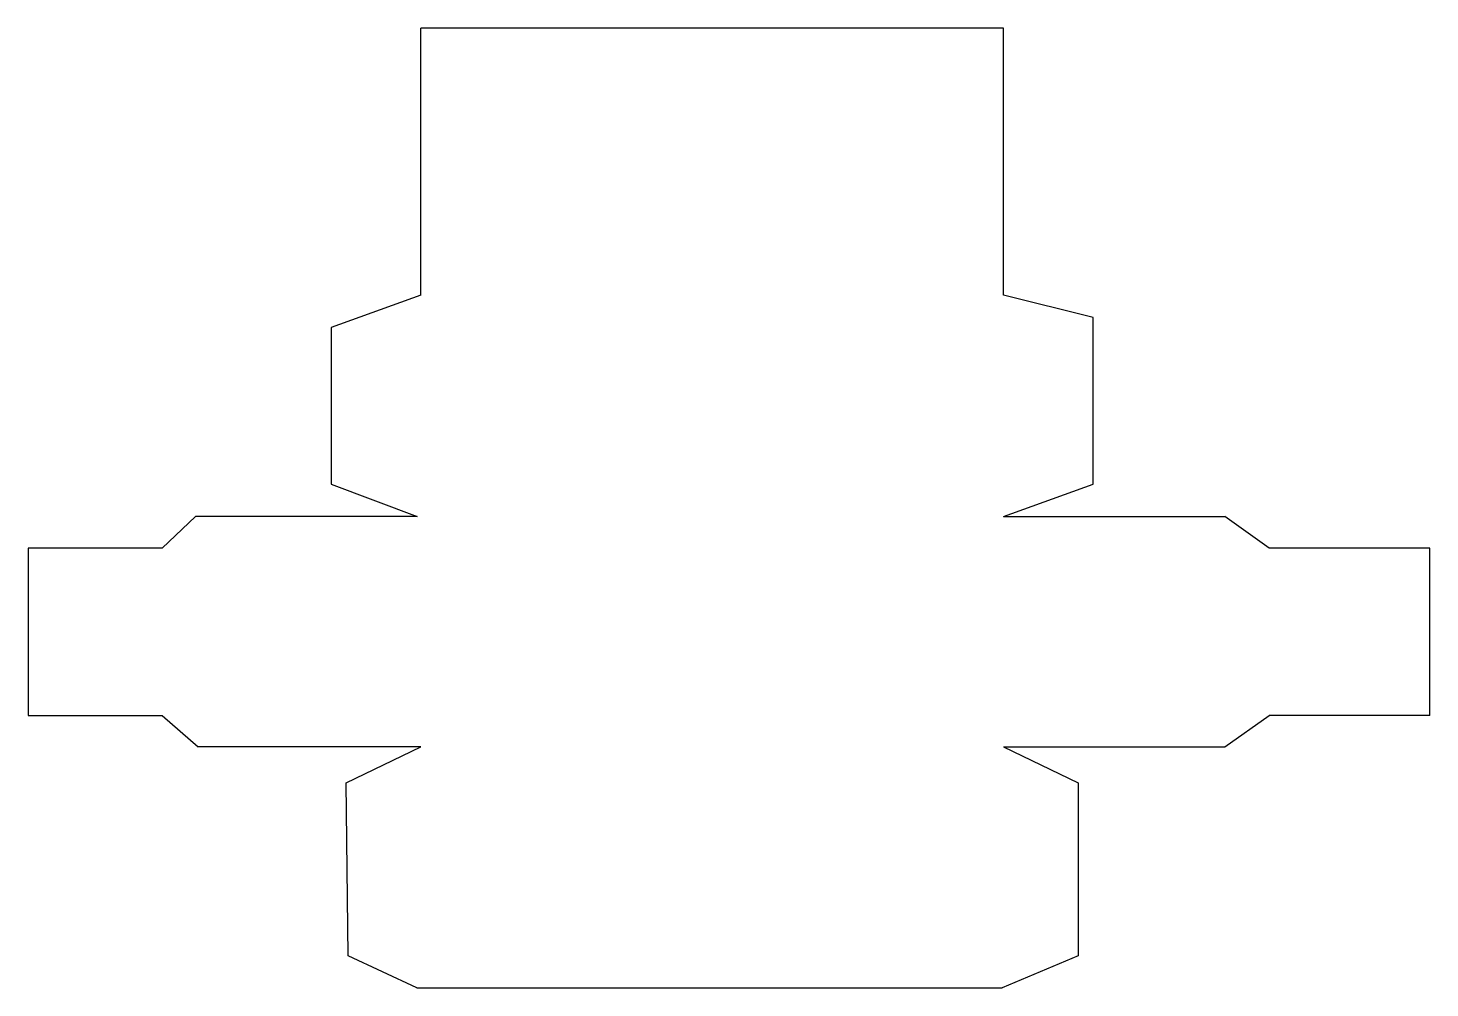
# Model space of a CAD drawing. Extents: x -199 to 213, y -146 to 136.
import ezdxf

# ---------------------------------------------------------------- set-up
doc = ezdxf.new("R2010")
doc.units = 0
doc.layers.add('MODELSKETCH_VISIBLE', color=7, linetype='CONTINUOUS')

msp = doc.modelspace()

# ---------------------------------------------------------------- linework, layer by layer
at = {"layer": 'MODELSKETCH_VISIBLE'}
for p, q in [((87.44, 136.04), (-83.49, 136.04)), ((-83.49, 116.04), (-83.49, 136.04)), ((87.44, 116.04), (87.44, 136.04)), ((-83.49, 57.59), (-83.49, 116.04)), ((87.44, 57.6), (87.44, 116.04)), ((113.74, 51.03), (87.44, 57.6)), ((-83.49, 57.59), (-109.79, 48.11)), ((113.74, 2.09), (113.74, 51.03)), ((-109.79, 48.11), (-109.79, 2.09)), ((-109.79, 2.09), (-84.64, -7.43)), ((87.44, -7.41), (113.74, 2.09)), ((-149.66, -7.43), (-159.46, -16.7)), ((-84.64, -7.43), (-149.66, -7.43)), ((87.44, -7.41), (152.45, -7.41)), ((165.42, -16.7), (152.45, -7.41)), ((-159.46, -16.7), (-198.79, -16.7)), ((-198.79, -16.7), (-198.79, -65.85)), ((212.62, -16.7), (165.42, -16.7)), ((212.62, -65.85), (212.62, -16.7)), ((-198.79, -65.85), (-159.46, -65.85)), ((-159.46, -65.85), (-148.88, -75.02)), ((152.46, -75.02), (165.42, -65.85)), ((212.62, -65.85), (165.42, -65.85)), ((-83.49, -75.02), (-148.88, -75.02)), ((-105.41, -85.57), (-83.49, -75.02)), ((87.44, -75.02), (109.36, -85.57)), ((87.45, -75.02), (152.46, -75.02)), ((-104.81, -136.44), (-105.41, -85.57)), ((109.36, -85.57), (109.36, -136.44)), ((-84.66, -145.86), (-104.81, -136.44)), ((109.36, -136.44), (87.05, -145.86)), ((-84.66, -145.86), (87.05, -145.86))]:
    msp.add_line(p, q, dxfattribs=at)

doc.saveas('drawing.dxf')
